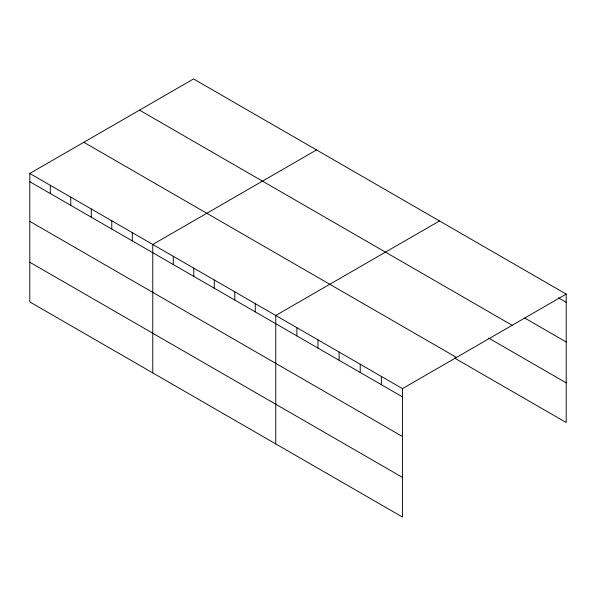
<?xml version="1.0" encoding="UTF-8"?>
<svg xmlns="http://www.w3.org/2000/svg" width="596" height="596" viewBox="0 0 596 596"><rect width="100%" height="100%" fill="white"/><g stroke="black" fill="none" stroke-linecap="round" stroke-linejoin="round"><path stroke-width="0.89" d="M454.353 357.95L566.2 422.527L566.2 294.089L193.544 78.94L29.8 173.473L29.8 301.911L402.456 517.06L402.456 388.629L29.8 173.473M316.521 149.939L152.777 244.472L152.777 372.91M439.498 220.937L275.754 315.478L275.754 443.908M402.456 388.629L566.2 294.089M558.377 297.806L566.2 302.321M524.748 318.055L566.2 341.992M139.509 110.133L512.165 325.289M488.772 338.155L566.2 382.856M83.835 142.28L456.491 357.429M29.8 181.706L402.456 396.862M29.8 221.377L402.456 436.525M29.8 262.24L402.456 477.396M381.343 376.434L381.343 384.666M360.222 364.245L360.222 372.478M339.109 352.05L339.109 360.282M317.988 339.862L317.988 348.094M296.868 327.666L296.868 335.898M255.259 303.64L255.259 311.872M234.764 291.809L234.764 300.041M214.262 279.978L214.262 288.211M193.767 268.14L193.767 276.373M173.272 256.31L173.272 264.542M132.282 232.641L132.282 240.873M111.787 220.811L111.787 229.043M91.285 208.972L91.285 217.205M70.79 197.142L70.79 205.374M50.295 185.311L50.295 193.544"/></g></svg>
